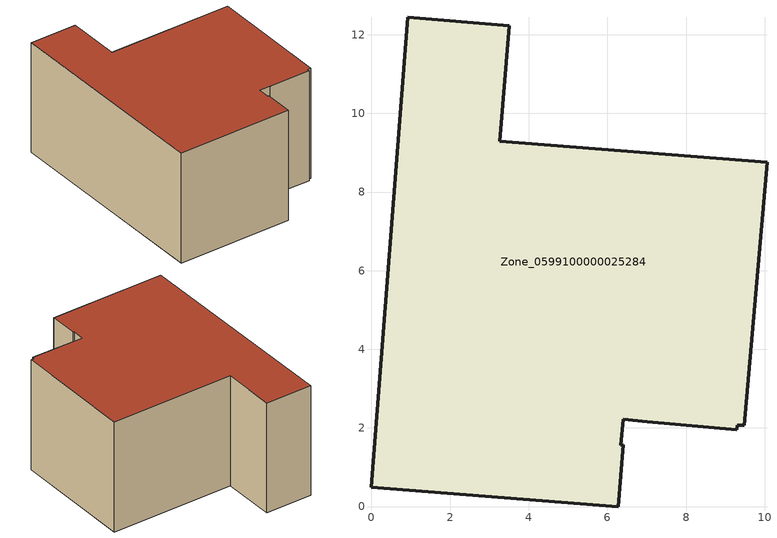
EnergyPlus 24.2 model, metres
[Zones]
Zone_0599100000025284
 floor ground (C_G): 10.06,8.76 9.48,2.07 9.3,2.08 9.29,1.96 7.02,2.15 6.41,2.22 6.33,1.56 6.4,1.57 6.28,0 0,0.49 0.92,12.44 3.5,12.23 3.26,9.29 z7.33
 wall outside (C_F): 0.92,12.44 0,0.49 6.28,0 6.4,1.57 6.33,1.56 6.41,2.22 7.02,2.15 9.29,1.96 9.3,2.08 9.48,2.07 10.06,8.76 3.26,9.29 3.5,12.23 0.92,12.44 z7.33:13.54
 roof outside (C_R): 9.48,2.07 10.06,8.76 3.26,9.29 3.5,12.23 0.92,12.44 0,0.49 6.28,0 6.4,1.57 6.33,1.56 6.41,2.22 7.02,2.15 9.29,1.96 9.3,2.08 z13.54
[BUILDING]
Pand.0599100000025284: North Axis=0; Terrain=City; Loads Convergence Tolerance Value=0.04; Temperature Convergence Tolerance Value=0.4; Solar Distribution=FullExterior; Maximum Number of Warmup Days=25; Minimum Number of Warmup Days=1
[Site:Location]
Rotterdam.The.Hague.AP_ZH_NLD Design_Conditions: Latitude=51.96; Longitude=4.45; Time Zone=1; Elevation=-4.5
[SITE:GROUNDTEMPERATURE:BUILDINGSURFACE]
18, 18, 18, 18, 18, 18, 18, 18, 18, 18, 18, 18
[MATERIAL] Thermal Absorptance=0.9; Solar Absorptance=0.7; Visible Absorptance=0.7
Name | Roughness | Thickness | Conductivity | Density | Specific Heat
G.TC.1946 | MediumSmooth | 0.15 | 1 | 540 | 1210
F.TC.1946 | Rough | 0.3 | 0.857143 | 1920 | 840
R.TC.1946 | MediumRough | 0.2 | 0.909091 | 1500 | 1000
[CONSTRUCTION]
C_G: G.TC.1946
C_F: F.TC.1946
C_R: R.TC.1946
[ZONE]
Zone_0599100000025284: Type=1; Multiplier=1; Ceiling Height=Autocalculate; Volume=Autocalculate; Floor Area=autocalculate; Part of Total Floor Area=Yes
[ZONEINFILTRATION:DESIGNFLOWRATE]
Infil_Zone_0599100000025284: Zone or ZoneList or Space or SpaceList=Zone_0599100000025284; Schedule=AlwaysOn; Design Flow Rate Calculation Method=Flow/Area; Flow Rate per Floor Area=0.003; Constant Term Coefficient=1; Temperature Term Coefficient=0; Velocity Term Coefficient=0; Velocity Squared Term Coefficient=0
[HVACTEMPLATE:ZONE:IDEALLOADSAIRSYSTEM]
Zone_0599100000025284: Maximum Heating Supply Air Temperature=50; Minimum Cooling Supply Air Temperature=13; Maximum Heating Supply Air Humidity Ratio=0.0156; Minimum Cooling Supply Air Humidity Ratio=0.0077; Heating Limit=NoLimit; Cooling Limit=NoLimit; Dehumidification Control Type=ConstantSensibleHeatRatio; Cooling Sensible Heat Ratio=0.7; Dehumidification Setpoint=60; Humidification Control Type=None; Humidification Setpoint=30; Outdoor Air Method=None; Outdoor Air Flow Rate per Person=0.00944; Outdoor Air Flow Rate per Zone Floor Area=0; Outdoor Air Flow Rate per Zone=0; Demand Controlled Ventilation Type=None; Outdoor Air Economizer Type=NoEconomizer; Heat Recovery Type=None; Sensible Heat Recovery Effectiveness=0.7; Latent Heat Recovery Effectiveness=0.65
[ZONECONTROL:THERMOSTAT]
ThermostatControl_Zone_0599100000025284: Zone or ZoneList=Zone_0599100000025284; Control Type Schedule=DualSetpointControlType; Control 1=Thermostat_Zone_0599100000025284; Temperature Difference Between Cutout And Setpoint=0
[THERMOSTATSETPOINT:DUALSETPOINT]
Thermostat_Zone_0599100000025284: Heating Setpoint Temperature Schedule=HeatingSetpoint_Zone_0599100000025284; Cooling Setpoint Temperature Schedule=CoolingSetpoint_Zone_0599100000025284
[SCHEDULE:COMPACT]
HeatingSetpoint_Zone_0599100000025284: Through: 12/31, For: AllDays, Until: 24:00, 21
CoolingSetpoint_Zone_0599100000025284: Through: 12/31, For: AllDays, Until: 24:00, 24
DualSetpointControlType: Through: 12/31, For: AllDays, Until: 24:00, 4
AlwaysOn: Through: 12/31, For: AllDays, Until: 24:00, 1
